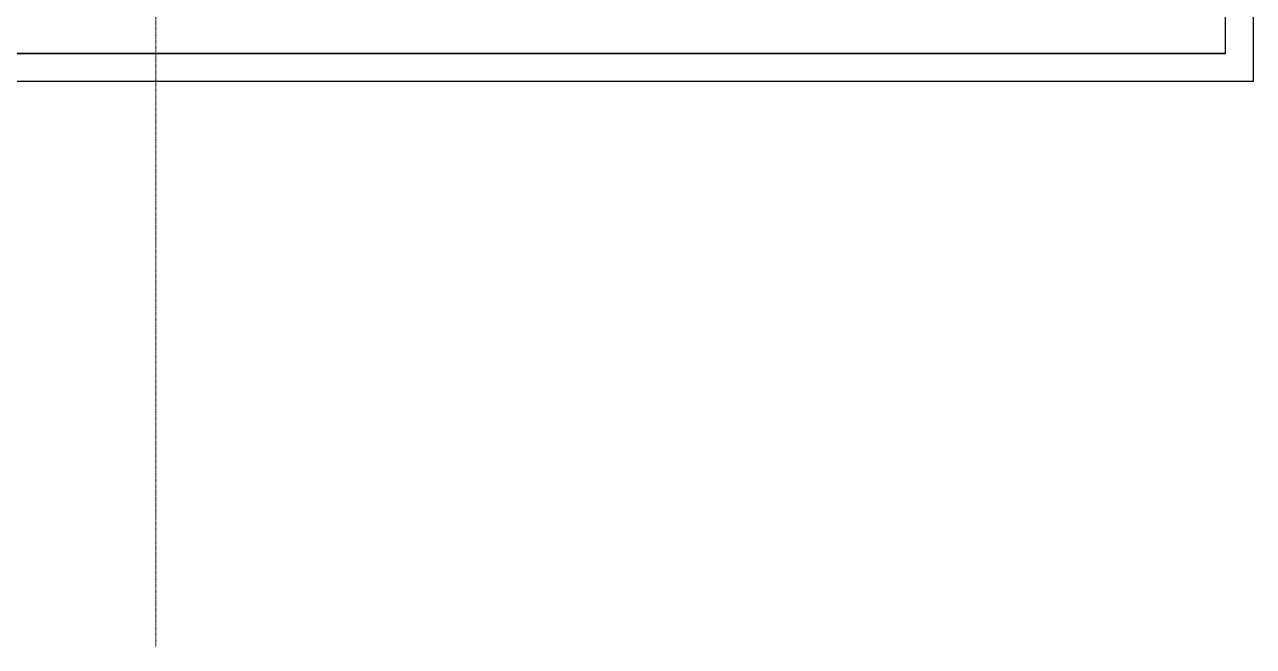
# Model space of a CAD drawing. Header units: millimetres. Extents: x -1379 to 1385823, y -4884429 to 548763.
# Drawn here: x 406972 to 416690, y -2302904 to -2297989 of the extents above; entities that cross this region are included whole.
import ezdxf

# ---------------------------------------------------------------- set-up
doc = ezdxf.new("R2010")
doc.units = ezdxf.units.MM
doc.linetypes.add('DPA_Grid _ Level 100', pattern=[10, 5.5, -1.6, 1.3, -1.6])
doc.layers.add('000 - CONCRETE_EX_BUILDING_MAIN_COLOR_1', color=7, linetype='Continuous')
for name, color, linetype, lineweight in [('A-COLS-E', 7, 'Continuous', 35), ('A-FLOR-E', 7, 'Continuous', 35), ('S-GRID', 7, 'Continuous', 9)]:
    doc.layers.add(name, color=color, linetype=linetype, lineweight=lineweight)

# ---------------------------------------------------------------- blocks, each defined once
blk = doc.blocks.new('C-1-IV01_REV00_20260605-110727_LOPF_DIMS')
at = {"layer": 'S-GRID', "color": 7, "linetype": 'DPA_Grid _ Level 100'}
blk.add_line((7985, -20832.7), (7985, 7251.2), dxfattribs=at)
blk = doc.blocks.new('DPA_Rectangular - 300 x 700mm-V2-IV01 - LOWER ROOF LEVEL PLAN')
at = {"layer": '000 - CONCRETE_EX_BUILDING_MAIN_COLOR_1', "color": 7}
for p, q in [((150, -350), (150, 350)), ((150, 350), (150, -350))]:
    blk.add_line(p, q, dxfattribs=at)
blk = doc.blocks.new('C-1-IV01_REV00_20260605-145550_LOPF_EX')
at = {"color": 7}
for p, q in [((16445, -16145), (16445, -6705)), ((16665, -16365), (16665, -11965)), ((385, -16145), (16445, -16145)), ((215, -16365), (16665, -16365))]:
    blk.add_line(p, q, dxfattribs=at)
at = {"layer": 'A-FLOR-E', "color": 7}
blk.add_line((385, -16145), (16445, -16145), dxfattribs=at)
at = {"layer": 'A-COLS-E', "color": 7, "rotation": 270}
blk.add_blockref('DPA_Rectangular - 300 x 700mm-V2-IV01 - LOWER ROOF LEVEL PLAN', (12625, -15995), dxfattribs=at)

msp = doc.modelspace()

# ---------------------------------------------------------------- block references
at = {"color": 7}
msp.add_blockref('C-1-IV01_REV00_20260605-110727_LOPF_DIMS', (400024.7, -2282071.6), dxfattribs=at)

# ---------------------------------------------------------------- next in the draw order: block references
msp.add_blockref('C-1-IV01_REV00_20260605-145550_LOPF_EX', (400024.7, -2282071.6), dxfattribs=at)

doc.saveas('drawing.dxf')
